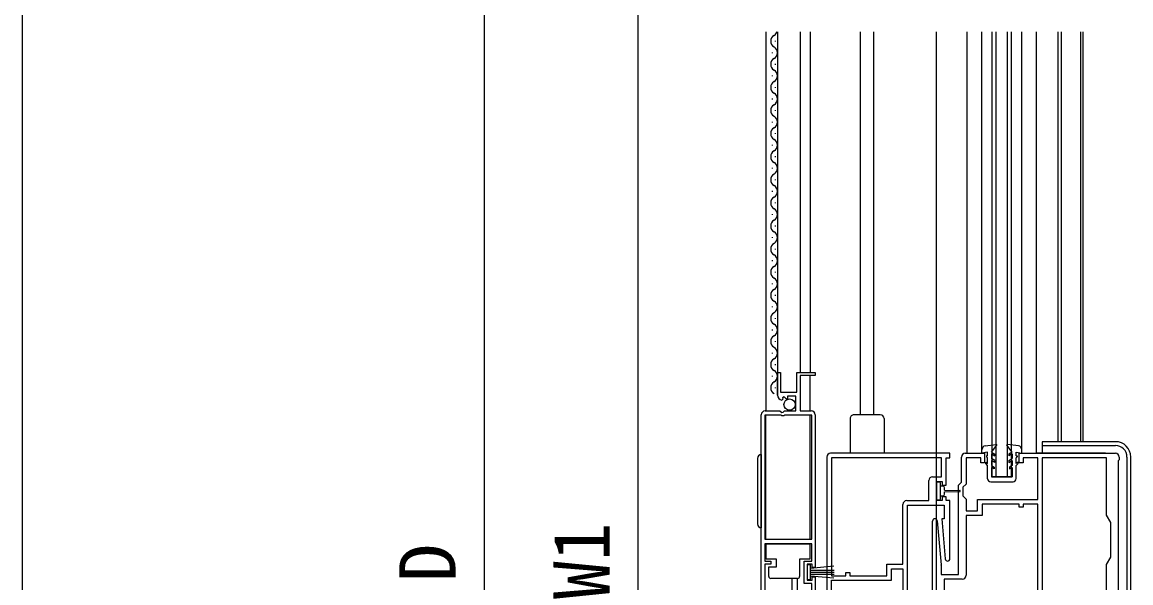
# Model space of a CAD drawing. Units: millimetres, scale not verified. Extents: x -875 to 875, y -1304 to 1297.
# Drawn here: x -875 to -587, y -734.1 to -588.5 of the extents above; entities that cross this region are included whole.
import ezdxf
from ezdxf.enums import TextEntityAlignment as Align

# ---------------------------------------------------------------- set-up
doc = ezdxf.new("R2010")
doc.units = ezdxf.units.MM
doc.header["$LTSCALE"] = 8
for name, color, linetype in [('0-2_YKK_11', 7, 'Continuous'), ('0-4_YKK_12', 2, 'Continuous'), ('0-5_YKK_13', 4, 'Continuous'), ('0-6_YKK_D', 6, 'Continuous'), ('0-7_YKK_ZWAK', 7, 'Continuous')]:
    doc.layers.add(name, color=color, linetype=linetype)
doc.styles.add('ＭＳ ゴシック', font='')
doc.styles.get('ＭＳ ゴシック').set_extended_font_data('MS Gothic')

msp = doc.modelspace()

# ---------------------------------------------------------------- linework, layer by layer
at = {"layer": '0-2_YKK_11'}
for p, q in [((-682.999, -739.45), (-682.999, -690.45)), ((-665.999, -701.45), (-665.999, -744.45)), ((-637.301, -717.998), (-636.303, -729.41))]:
    msp.add_line(p, q, dxfattribs=at)
for points in [[(-678.799, -685.354), (-678.799, -679.45), (-677.999, -679.45), (-677.999, -684.55), (-673.799, -684.55), (-673.799, -679.45), (-668.999, -679.45), (-668.999, -680.25), (-672.899, -680.25), (-672.899, -689.45), (-669.999, -689.45)], [(-681.999, -689.45), (-678.167, -689.45), (-677.627, -689.903), (-677.299, -689.75), (-676.999, -689.45), (-673.999, -689.45), (-673.999, -685.65), (-676.199, -685.65), (-676.199, -686.267), (-676.457, -686.374), (-677.023, -685.809), (-677.491, -686.079), (-677.406, -686.398), (-677.617, -686.649)], [(-668.999, -690.45), (-668.999, -730.15), (-669.799, -730.15), (-669.799, -729.25), (-671.099, -729.25), (-671.099, -733.45), (-669.799, -733.45), (-669.799, -732.55), (-668.999, -732.55), (-668.999, -738.9)], [(-633.999, -727.85), (-633.999, -712.75), (-634.999, -712.75), (-634.999, -711.75), (-635.999, -711.75), (-635.999, -712.75), (-637.499, -712.75), (-637.499, -707.75), (-635.999, -707.75), (-635.999, -708.75), (-634.999, -708.75), (-634.999, -701.65), (-633.999, -701.65), (-633.999, -700.45), (-664.999, -700.45)], [(-664.799, -701.65), (-664.799, -732.25), (-660.999, -732.25), (-660.999, -731.45), (-659.999, -731.45), (-659.999, -732.25), (-650.399, -732.25), (-650.399, -729.25), (-646.199, -729.25), (-646.199, -713.75)], [(-638.499, -706.55), (-636.199, -706.55), (-636.199, -701.65), (-664.799, -701.65)], [(-636.299, -729.497), (-636.299, -731.95), (-631.799, -731.95), (-631.799, -708.75), (-630.999, -707.95), (-630.999, -701.45)], [(-629.999, -700.45), (-624.999, -700.45), (-624.999, -702.95), (-625.999, -702.95), (-625.999, -701.65), (-629.799, -701.65), (-629.799, -708.447), (-630.599, -709.247), (-630.599, -711.55), (-629.799, -712.35), (-629.799, -715.45), (-626.799, -715.45), (-626.799, -712.45), (-611.199, -712.45), (-611.199, -701.65), (-614.999, -701.65), (-614.999, -702.95), (-615.999, -702.95), (-615.999, -700.45), (-590.999, -700.45)], [(-589.999, -701.45), (-589.999, -702.15), (-590.299, -702.45), (-590.299, -743.45), (-589.999, -743.75), (-589.999, -744.45)], [(-645.199, -712.75), (-639.499, -712.75), (-639.499, -707.55)], [(-664.999, -745.45), (-659.999, -745.45), (-659.999, -742.95), (-660.999, -742.95), (-660.999, -744.25), (-664.799, -744.25), (-664.799, -733.45), (-649.199, -733.45), (-649.199, -730.45), (-646.199, -730.45), (-646.199, -744.25), (-649.999, -744.25), (-649.999, -742.95), (-650.999, -742.95), (-650.999, -745.45), (-640.999, -745.45), (-640.999, -744.45), (-644.999, -744.45), (-644.999, -713.95), (-635.499, -713.95), (-635.499, -717.45), (-636.111, -717.45), (-635.197, -727.902)], [(-611.199, -744.25), (-611.199, -713.65), (-614.999, -713.65), (-614.999, -714.45), (-615.999, -714.45), (-615.999, -713.65), (-625.599, -713.65), (-625.599, -716.65), (-629.799, -716.65), (-629.799, -732.15)], [(-590.999, -745.45), (-638.499, -745.45), (-638.499, -718.05)], [(-669.969, -738.545), (-669.899, -738.352), (-669.899, -734.25), (-671.899, -734.25), (-671.899, -728.45), (-669.899, -728.45), (-669.899, -723.953), (-682.099, -723.953), (-682.099, -728.45), (-680.499, -728.45), (-680.499, -729.25), (-682.099, -729.25), (-682.099, -738.15), (-681.799, -738.45), (-681.499, -738.75), (-681.499, -739.45), (-682.999, -739.45)], [(-630.799, -733.15), (-635.499, -733.15), (-635.499, -738.95), (-635.799, -739.25), (-635.999, -739.45), (-635.999, -744.25), (-611.199, -744.25)]]:
    msp.add_lwpolyline(points, dxfattribs=at)
for points in [[(-669.899, -722.753), (-669.899, -690.55), (-676.899, -690.55), (-677.099, -690.75), (-677.699, -690.75), (-677.899, -690.55), (-682.099, -690.55), (-682.099, -722.753)], [(-609.999, -701.65), (-609.999, -744.25), (-593.299, -744.25), (-593.299, -729.355), (-592.199, -727.45), (-592.199, -718.45), (-593.299, -716.545), (-593.299, -701.65)]]:
    msp.add_lwpolyline(points, close=True, dxfattribs=at)
for centre, radius, start, end in [((-677.499, -685.354), 1.3, 179.99998, 264.7841), ((-681.999, -690.45), 1, 90.00001, 179.99999), ((-669.999, -690.45), 1, 0.00001, 89.99999), ((-664.999, -701.45), 1, 89.99955, 179.99953), ((-629.999, -701.45), 1, 90.00001, 179.99999), ((-590.999, -701.45), 1, 359.99998, 89.99996), ((-638.499, -707.55), 1, 90.00001, 179.99999), ((-645.199, -713.75), 1, 90.00001, 179.99999), ((-637.899, -718.05), 0.6, 5.00027, 179.99997), ((-634.599, -727.85), 0.6, 184.99996, 0), ((-637.299, -729.497), 1, 0.00018, 5.00044), ((-630.799, -732.15), 1, 270.00001, 359.99999)]:
    msp.add_arc(centre, radius, start, end, dxfattribs=at)
at = {"layer": '0-4_YKK_12'}
for p, q in [((-681.799, -591.015), (-681.799, -689.45)), ((-678.799, -591.015), (-678.799, -685.354)), ((-672.899, -591.015), (-672.899, -679.45)), ((-670.299, -591.015), (-670.299, -679.45)), ((-657.2, -690.45), (-657.2, -591.015)), ((-653.8, -690.45), (-653.8, -591.015)), ((-637.5, -898.429), (-637.5, -591.015)), ((-629.499, -700.45), (-629.499, -591.015)), ((-625.699, -699.52), (-625.699, -591.015)), ((-622.999, -706.45), (-622.999, -591.015)), ((-621.999, -706.45), (-621.999, -591.015)), ((-618.999, -706.45), (-618.999, -591.015)), ((-617.999, -706.45), (-617.999, -591.015)), ((-615.299, -700.45), (-615.299, -591.015)), ((-611.499, -700.35), (-611.499, -591.015)), ((-605.9, -697.45), (-605.9, -591.015)), ((-605, -697.45), (-605, -591.015)), ((-600, -697.45), (-600, -591.015)), ((-599.5, -591.015), (-599.5, -697.45)), ((-670.299, -689.452), (-670.299, -680.25)), ((-681.799, -722.755), (-681.799, -690.552)), ((-670.299, -722.755), (-670.299, -690.552)), ((-622.999, -706.45), (-617.999, -706.45)), ((-675, -898.429), (-675, -732.953)), ((-673.6, -898.429), (-673.6, -732.953))]:
    msp.add_line(p, q, dxfattribs=at)
at = {"layer": '0-5_YKK_13'}
for p, q in [((-679.299, -593.55), (-679.299, -593.35)), ((-680.059, -596.55), (-680.059, -596.35)), ((-679.299, -599.55), (-679.299, -599.35)), ((-680.059, -602.55), (-680.059, -602.35)), ((-679.299, -605.55), (-679.299, -605.35)), ((-680.059, -608.55), (-680.059, -608.35)), ((-679.299, -611.55), (-679.299, -611.35)), ((-680.059, -614.55), (-680.059, -614.35)), ((-679.299, -617.55), (-679.299, -617.35)), ((-680.059, -620.55), (-680.059, -620.35)), ((-679.299, -623.55), (-679.299, -623.35)), ((-680.059, -626.55), (-680.059, -626.35)), ((-679.299, -629.55), (-679.299, -629.35)), ((-680.059, -632.55), (-680.059, -632.35)), ((-679.299, -635.55), (-679.299, -635.35)), ((-680.059, -638.55), (-680.059, -638.35)), ((-679.299, -641.55), (-679.299, -641.35)), ((-680.059, -644.55), (-680.059, -644.35)), ((-679.299, -647.55), (-679.299, -647.35)), ((-680.059, -650.55), (-680.059, -650.35)), ((-679.299, -653.55), (-679.299, -653.35)), ((-680.059, -656.55), (-680.059, -656.35)), ((-679.299, -659.55), (-679.299, -659.35)), ((-680.059, -662.55), (-680.059, -662.35)), ((-679.299, -665.55), (-679.299, -665.35)), ((-680.059, -668.55), (-680.059, -668.35)), ((-679.299, -671.55), (-679.299, -671.35)), ((-680.059, -674.55), (-680.059, -674.35)), ((-679.299, -677.55), (-679.299, -677.35)), ((-680.059, -680.55), (-680.059, -680.35)), ((-679.299, -683.55), (-679.299, -683.35)), ((-652.099, -690.45), (-658.899, -690.45)), ((-659.899, -691.45), (-659.899, -700.45)), ((-651.099, -691.45), (-651.099, -700.45)), ((-624.831, -698.534), (-621.966, -698.151)), ((-623.199, -700.15), (-621.83, -698.392)), ((-617.799, -700.15), (-619.168, -698.392)), ((-616.167, -698.534), (-619.032, -698.151)), ((-591, -697.45), (-610, -697.45)), ((-610, -697.45), (-610, -700.35)), ((-610, -698.45), (-591, -698.45)), ((-683.999, -701.8), (-683.999, -718.8)), ((-682.999, -700.8), (-682.999, -719.8)), ((-624.199, -701.65), (-624.498, -701.35)), ((-624.199, -701.15), (-624.199, -700.15)), ((-624.199, -703.073), (-624.199, -701.65)), ((-623.199, -700.15), (-622.299, -700.67)), ((-623.199, -700.612), (-623.199, -701.85)), ((-623.199, -700.612), (-622.299, -701.132)), ((-622.299, -702.37), (-623.199, -701.85)), ((-622.299, -702.831), (-623.199, -702.312)), ((-623.199, -702.312), (-623.199, -703.65)), ((-622.299, -700.67), (-622.299, -701.132)), ((-622.299, -702.37), (-622.299, -702.831)), ((-617.799, -700.15), (-618.699, -700.67)), ((-617.799, -700.612), (-618.699, -701.132)), ((-618.699, -700.67), (-618.699, -701.132)), ((-618.699, -702.37), (-617.799, -701.85)), ((-618.699, -702.831), (-617.799, -702.312)), ((-618.699, -702.37), (-618.699, -702.831)), ((-617.799, -700.612), (-617.799, -701.85)), ((-617.799, -702.312), (-617.799, -703.65)), ((-616.799, -701.15), (-616.799, -700.15)), ((-616.799, -701.65), (-616.499, -701.35)), ((-616.799, -703.073), (-616.799, -701.65)), ((-611.499, -700.35), (-593.6, -700.35)), ((-610.451, -700.45), (-610.451, -700.35)), ((-609.274, -700.45), (-609.274, -700.35)), ((-593.6, -700.45), (-593.6, -700.35)), ((-588, -701.45), (-588, -744.45)), ((-587, -744.45), (-587, -701.45)), ((-624.699, -702.784), (-624.199, -703.073)), ((-624.699, -703.15), (-624.699, -702.784)), ((-624.199, -703.65), (-624.699, -703.15)), ((-624.199, -707.057), (-624.199, -703.65)), ((-623.199, -703.65), (-622.499, -704.054)), ((-622.499, -704.516), (-623.199, -704.112)), ((-623.199, -704.112), (-623.199, -706.557)), ((-622.499, -704.054), (-622.499, -704.516)), ((-617.799, -703.65), (-618.499, -704.054)), ((-618.499, -704.054), (-618.499, -704.516)), ((-618.499, -704.516), (-617.799, -704.112)), ((-617.799, -704.112), (-617.799, -706.551)), ((-616.299, -702.784), (-616.799, -703.073)), ((-616.799, -703.65), (-616.299, -703.15)), ((-616.799, -707.051), (-616.799, -703.65)), ((-616.299, -703.15), (-616.299, -702.784)), ((-637.499, -708.25), (-637.499, -712.25)), ((-636.699, -707.95), (-637.199, -707.95)), ((-636.399, -710.25), (-636.399, -708.25)), ((-623.398, -707.857), (-617.598, -707.851)), ((-623.199, -706.557), (-617.799, -706.551)), ((-635.799, -709), (-636.399, -709)), ((-636.399, -712.25), (-636.399, -710.25)), ((-635.399, -710), (-635.399, -709.4)), ((-635.399, -710), (-631.445, -710.1)), ((-635.399, -710.5), (-631.445, -710.4)), ((-635.399, -711.1), (-635.399, -710.5)), ((-637.199, -712.55), (-636.699, -712.55)), ((-636.399, -711.5), (-635.799, -711.5)), ((-679.049, -729.953), (-679.049, -727.953)), ((-673.049, -727.953), (-673.049, -732.453)), ((-681.049, -729.953), (-679.049, -729.953)), ((-681.049, -732.453), (-681.049, -729.953)), ((-664.122, -729.814), (-670.249, -730.35)), ((-670.249, -730.85), (-664.099, -730.85)), ((-670.249, -731.35), (-664.099, -731.35)), ((-673.549, -732.953), (-674.049, -732.953)), ((-670.249, -731.85), (-664.099, -731.85)), ((-664.122, -732.886), (-670.249, -732.35))]:
    msp.add_line(p, q, dxfattribs=at)
for points in [[(-624.199, -700.15), (-625.699, -700.45), (-625.699, -699.525)], [(-616.799, -700.15), (-615.299, -700.45), (-615.299, -699.525)], [(-624.199, -701.15), (-624.498, -701.15), (-624.498, -701.35)], [(-616.799, -701.15), (-616.499, -701.15), (-616.499, -701.35)], [(-679.049, -727.953), (-681.749, -727.953), (-681.749, -723.953), (-670.349, -723.953)], [(-670.349, -723.953), (-670.349, -727.953), (-673.049, -727.953)], [(-674.049, -732.953), (-680.049, -732.953), (-680.549, -732.953)]]:
    msp.add_lwpolyline(points, dxfattribs=at)
msp.add_lwpolyline([(-670.249, -733.25), (-670.249, -729.45), (-671.099, -729.45), (-671.099, -733.25)], close=True, dxfattribs=at)
msp.add_circle((-675.649, -687.802), 1.45, dxfattribs=at)
for centre, radius, start, end in [((-678.84, -593.45), 1.718, 119.19937, 240.80063), ((-680.517, -590.45), 1.718, 299.19064, 340.80409), ((-680.517, -596.45), 1.718, 299.19064, 60.80936), ((-678.84, -599.45), 1.718, 119.19937, 240.80063), ((-680.517, -602.45), 1.718, 299.19064, 60.80936), ((-678.84, -605.45), 1.718, 119.19937, 240.80063), ((-680.517, -608.45), 1.718, 299.19064, 60.80936), ((-678.84, -611.45), 1.718, 119.19937, 240.80063), ((-680.517, -614.45), 1.718, 299.19064, 60.80936), ((-678.84, -617.45), 1.718, 119.19937, 240.80063), ((-680.517, -620.45), 1.718, 299.19064, 60.80936), ((-678.84, -623.45), 1.718, 119.19937, 240.80063), ((-680.517, -626.45), 1.718, 299.19064, 60.80936), ((-678.84, -629.45), 1.718, 119.19937, 240.80063), ((-680.517, -632.45), 1.718, 299.19064, 60.80936), ((-678.84, -635.45), 1.718, 119.19937, 240.80063), ((-680.517, -638.45), 1.718, 299.19064, 60.80936), ((-678.84, -641.45), 1.718, 119.19937, 240.80063), ((-680.517, -644.45), 1.718, 299.19064, 60.80936), ((-678.84, -647.45), 1.718, 119.19937, 240.80063), ((-680.517, -650.45), 1.718, 299.19064, 60.80936), ((-678.84, -653.45), 1.718, 119.19937, 240.80063), ((-680.517, -656.45), 1.718, 299.19064, 60.80936), ((-678.84, -659.45), 1.718, 119.19937, 240.80063), ((-680.517, -662.45), 1.718, 299.19064, 60.80936), ((-678.84, -665.45), 1.718, 119.19937, 240.80063), ((-680.517, -668.45), 1.718, 299.19064, 60.80936), ((-678.84, -671.45), 1.718, 119.19937, 240.80063), ((-680.517, -674.45), 1.718, 299.19064, 60.80936), ((-678.84, -677.45), 1.718, 119.19937, 240.80063), ((-680.517, -680.45), 1.718, 299.19064, 60.80936), ((-678.84, -683.45), 1.718, 119.19937, 240.80063), ((-658.899, -691.45), 1, 89.99913, 180), ((-652.099, -691.45), 1, 0, 89.99913), ((-624.699, -699.525), 1, 97.60389, 180.00087), ((-621.949, -698.3), 0.15, 322.09538, 96.54312), ((-619.049, -698.3), 0.15, 83.45688, 217.90462), ((-616.299, -699.525), 1, 359.99913, 82.39611), ((-591, -701.45), 4, 0, 90), ((-591, -701.45), 3, 0, 90), ((-682.999, -701.8), 1, 90, 180), ((-637.199, -708.25), 0.3, 90, 180), ((-636.699, -708.25), 0.3, 0, 90), ((-623.399, -707.057), 0.8, 180, 270.05935), ((-617.599, -707.051), 0.8, 270.05935, 0), ((-635.799, -709.4), 0.4, 0, 89.99781), ((-635.799, -711.1), 0.4, 270, 0), ((-631.449, -710.25), 0.15, 271.5265, 88.47315), ((-637.199, -712.25), 0.3, 180, 270), ((-636.699, -712.25), 0.3, 270, 0), ((-682.999, -718.8), 1, 180, 270), ((-680.549, -732.453), 0.5, 180, 269.99999), ((-673.549, -732.453), 0.5, 270.00005, 0)]:
    msp.add_arc(centre, radius, start, end, dxfattribs=at)
at = {"layer": '0-6_YKK_D'}
for p, q in [((-755, -414.199), (-755, -1034.7)), ((-715, -1014.7), (-715, -431.199))]:
    msp.add_line(p, q, dxfattribs=at)
at = {"layer": '0-7_YKK_ZWAK'}
msp.add_line((-875, 1245.8), (-875, -1304.2), dxfattribs=at)

# ---------------------------------------------------------------- texts
at = {"layer": '0-6_YKK_D', "style": 'ＭＳ ゴシック'}
for s, p in [('W1', (-718, -738.404)), ('D', (-758, -733.938))]:
    msp.add_text(s, height=14.66, rotation=90, dxfattribs=at).set_placement(p, align=Align.BOTTOM_LEFT)

doc.saveas('drawing.dxf')
